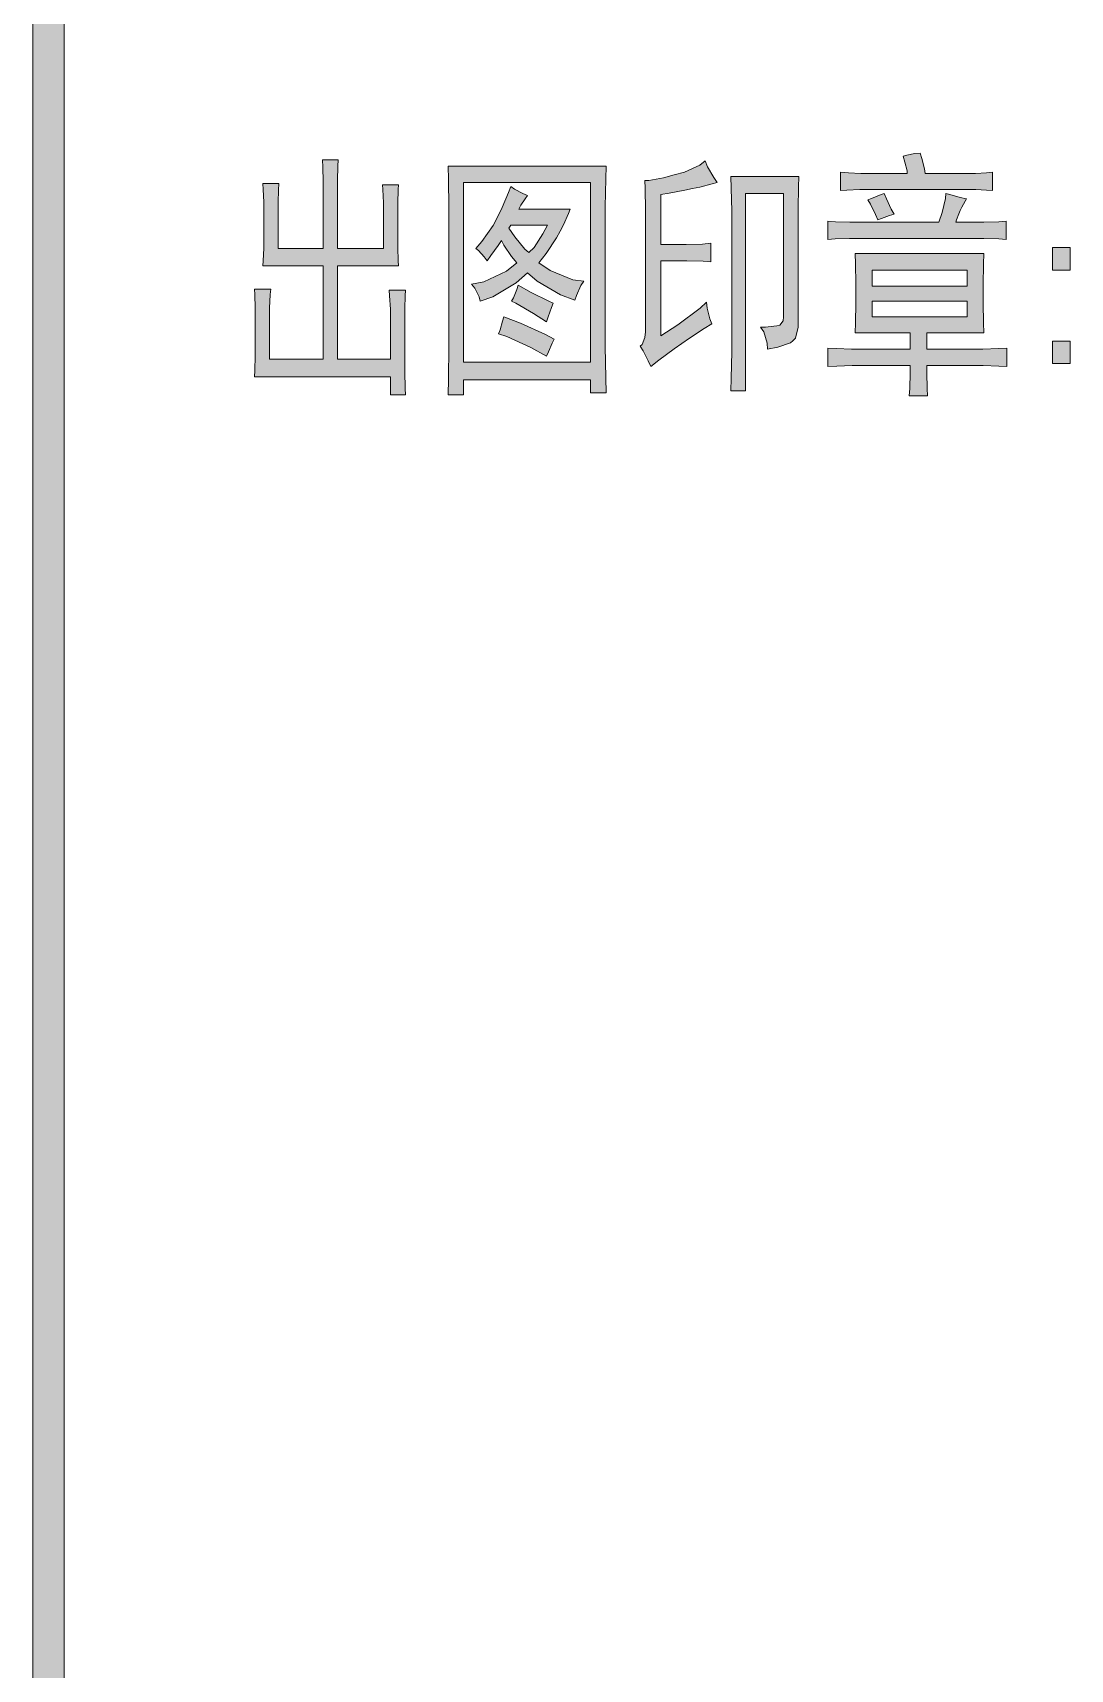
# Model space of a CAD drawing. Header units: millimetres. Extents: x 568 to 3948041, y -25191 to 63890.
# Drawn here: x 3939001 to 3941300, y 34500 to 38125 of the extents above; entities that cross this region are included whole.
import ezdxf

# ---------------------------------------------------------------- set-up
doc = ezdxf.new("R2010")
doc.units = ezdxf.units.MM

msp = doc.modelspace()

# ---------------------------------------------------------------- hatches: boundary and pattern name
h = msp.add_hatch(color=0)
h.dxf.hatch_style = 2
h.paths.add_polyline_path([(3939071.1, -23691.5), (3939001.2, -23691.5), (3939001.2, 62389.8), (3939071.1, 62389.8)])
h = msp.add_hatch(color=0)
h.dxf.hatch_style = 2
h.paths.add_polyline_path([(3940967.5, 37858.2), (3940971.3, 37846.1), (3940977.3, 37823.3), (3940978.9, 37813.4), (3941078.4, 37813.4), (3941090.6, 37813.4), (3941114.9, 37814.9), (3941127.8, 37815.7), (3941127.8, 37775.4), (3941114.9, 37776.2), (3941091.3, 37777.7), (3941080.7, 37777.7), (3940848.9, 37777.7), (3940833.8, 37777.7), (3940804.9, 37776.2), (3940791.2, 37775.4), (3940791.2, 37815.7), (3940808.7, 37814.9), (3940836, 37813.4), (3940847.4, 37813.4), (3940938.6, 37813.4), (3940938.6, 37818.7), (3940934, 37838.5), (3940930.2, 37851.4), (3940937.8, 37853.7), (3940956.1, 37857.5)])
h = msp.add_hatch(color=0)
h.dxf.hatch_style = 2
h.paths.add_polyline_path([(3939546.7, 37790.6), (3939546, 37776.2), (3939545.2, 37749.6), (3939545.2, 37736.7), (3939545.2, 37647), (3939644.7, 37647), (3939644.7, 37780), (3939644.7, 37795.2), (3939644, 37827.1), (3939643.2, 37843), (3939678.2, 37843), (3939677.4, 37829.4), (3939676.7, 37797.4), (3939676.7, 37780), (3939676.7, 37647), (3939778.5, 37647), (3939778.5, 37729.8), (3939778.5, 37748.1), (3939776.9, 37777.7), (3939776.2, 37788.3), (3939811.9, 37788.3), (3939811.1, 37777.7), (3939810.4, 37747.3), (3939810.4, 37727.6), (3939810.4, 37666.8), (3939810.4, 37649.3), (3939811.1, 37619.7), (3939811.9, 37608.3), (3939676.7, 37608.3), (3939676.7, 37401.6), (3939793.7, 37401.6), (3939793.7, 37495.8), (3939793.7, 37512.5), (3939792.1, 37542.2), (3939791.4, 37554.3), (3939827.1, 37554.3), (3939826.3, 37542.2), (3939825.6, 37514.1), (3939825.6, 37498.1), (3939825.6, 37397.1), (3939825.6, 37374.3), (3939826.3, 37337), (3939827.1, 37322.6), (3939793.7, 37322.6), (3939793.7, 37362.9), (3939492.8, 37362.9), (3939493.6, 37376.5), (3939494.3, 37409.2), (3939494.3, 37428.2), (3939494.3, 37495.8), (3939494.3, 37514.8), (3939493.6, 37545.2), (3939492.8, 37556.6), (3939528.5, 37556.6), (3939527, 37545.2), (3939526.2, 37514.8), (3939526.2, 37495.8), (3939526.2, 37401.6), (3939644.7, 37401.6), (3939644.7, 37608.3), (3939511, 37608.3), (3939511.8, 37619.7), (3939513.3, 37647.8), (3939513.3, 37664.5), (3939513.3, 37734.4), (3939513.3, 37749.6), (3939511.8, 37777.7), (3939511, 37790.6)])
h = msp.add_hatch(color=0)
h.paths.add_polyline_path([(3940271.5, 37829.4), (3940270.8, 37801.2), (3940269.3, 37738.9), (3940269.3, 37705.5), (3940269.3, 37464.7), (3940269.3, 37429.7), (3940270.8, 37360.6), (3940271.5, 37327.2), (3940237.3, 37327.2), (3940237.3, 37356), (3939955.5, 37356), (3939955.5, 37322.6), (3939922.1, 37322.6), (3939922.8, 37357.6), (3939923.6, 37429.7), (3939923.6, 37467), (3939923.6, 37705.5), (3939923.6, 37738.2), (3939922.8, 37799.7), (3939922.1, 37829.4)])
h.paths.add_polyline_path([(3940237.3, 37394.8), (3940237.3, 37792.9), (3939955.5, 37792.9), (3939955.5, 37394.8)])
h = msp.add_hatch(color=0)
h.dxf.hatch_style = 2
h.paths.add_polyline_path([(3940506.3, 37479.9), (3940488.8, 37470), (3940456.2, 37448), (3940439.4, 37436.6), (3940422.7, 37424.4), (3940388.5, 37399.3), (3940371.1, 37385.7), (3940365, 37397.8), (3940353.6, 37420.6), (3940347.5, 37430.5), (3940351.3, 37434.3), (3940357.4, 37449.5), (3940358.9, 37462.4), (3940358.9, 37698.7), (3940358.9, 37731.4), (3940358.2, 37780.7), (3940357.4, 37797.4), (3940366.5, 37797.4), (3940399.2, 37803.5), (3940422.7, 37810.4), (3940445.5, 37816.4), (3940479.7, 37831.6), (3940491.1, 37840.8), (3940496.4, 37827.8), (3940510.1, 37804.3), (3940517.7, 37792.9), (3940507.1, 37789.9), (3940479.7, 37783), (3940463, 37780), (3940446.3, 37776.2), (3940411.3, 37769.3), (3940393.1, 37766.3), (3940393.1, 37656.1), (3940433.4, 37656.1), (3940449.3, 37656.1), (3940485, 37656.9), (3940504, 37658.4), (3940504, 37617.4), (3940486.5, 37618.9), (3940450.8, 37619.7), (3940433.4, 37619.7), (3940393.1, 37619.7), (3940393.1, 37453.3), (3940430.3, 37477.6), (3940480.5, 37514.8), (3940494.1, 37527.7), (3940495.7, 37514.8), (3940501.7, 37491.3)])
h = msp.add_hatch(color=0)
h.paths.add_polyline_path([(3940097.6, 37764), (3940092.2, 37757.2), (3940083.1, 37742.7), (3940078.6, 37734.4), (3940191.8, 37734.4), (3940188.7, 37724.5), (3940177.3, 37699.4), (3940169.7, 37685), (3940162.1, 37670.6), (3940138.6, 37635.6), (3940122.6, 37615.1), (3940147.7, 37598.4), (3940197.8, 37577.9), (3940222.2, 37574.8), (3940216.1, 37565), (3940206.2, 37542.9), (3940202.4, 37532.3), (3940170.5, 37544.5), (3940118.8, 37574.8), (3940097.6, 37593.1), (3940072.5, 37571), (3940020.8, 37539.9), (3939992.7, 37530), (3939990.4, 37539.9), (3939980.6, 37558.9), (3939973.7, 37568), (3940001.1, 37573.3), (3940051.2, 37596.9), (3940074, 37615.1), (3940061.8, 37629.5), (3940045.1, 37654.6), (3940039.8, 37664.5), (3940032.2, 37653.9), (3940016.3, 37631.1), (3940007.9, 37619.7), (3940001.8, 37628.8), (3939988.9, 37642.5), (3939982.8, 37647), (3939996.5, 37662.2), (3940021.6, 37697.9), (3940031.5, 37717.7), (3940041.3, 37737.4), (3940055.8, 37770.9), (3940060.3, 37784.5), (3940068.7, 37778.5), (3940086.9, 37768.6)])
h.paths.add_polyline_path([(3940056.5, 37691.8), (3940069.4, 37672.8), (3940091.5, 37645.5), (3940100.6, 37637.9), (3940112, 37649.3), (3940131.7, 37679.7), (3940141.6, 37698.7), (3940060.3, 37698.7)])
h = msp.add_hatch(color=0)
h.dxf.hatch_style = 2
h.paths.add_polyline_path([(3940698.5, 37806.6), (3940697.8, 37783), (3940697, 37735.9), (3940697, 37712.4), (3940697, 37493.5), (3940697, 37473), (3940691.7, 37448), (3940685.6, 37442.6), (3940680.3, 37438.1), (3940652.2, 37428.2), (3940629.4, 37423.7), (3940628.6, 37437.3), (3940621, 37462.4), (3940614.2, 37473), (3940624.8, 37473), (3940643.1, 37474.6), (3940649.9, 37475.3), (3940656.7, 37476.8), (3940664.3, 37486.7), (3940665.1, 37495.8), (3940665.1, 37768.6), (3940580.8, 37768.6), (3940580.8, 37331.7), (3940548.1, 37331.7), (3940548.8, 37359.8), (3940550.4, 37418.3), (3940550.4, 37448.7), (3940550.4, 37705.5), (3940550.4, 37729.8), (3940548.8, 37780.7), (3940548.1, 37806.6)])
h = msp.add_hatch(color=0)
h.dxf.hatch_style = 2
h.paths.add_polyline_path([(3941092.1, 37705.5), (3941108.8, 37705.5), (3941142.2, 37706.3), (3941158.2, 37707.8), (3941158.2, 37666.8), (3941142.2, 37668.3), (3941108.8, 37669.1), (3941092.1, 37669.1), (3940826.9, 37669.1), (3940811, 37669.1), (3940779.1, 37668.3), (3940763.1, 37666.8), (3940763.1, 37707.8), (3940779.8, 37706.3), (3940811.7, 37705.5), (3940826.9, 37705.5), (3941009.3, 37705.5), (3941016.1, 37726.8), (3941023.7, 37757.9), (3941024.5, 37768.6), (3941033.6, 37766.3), (3941056.4, 37760.2), (3941070, 37757.2), (3941067, 37751.9), (3941060.2, 37738.2), (3941056.4, 37731.4), (3941053.3, 37723.8), (3941048, 37710.8), (3941046.5, 37705.5)])
h = msp.add_hatch(color=0)
h.dxf.hatch_style = 2
h.paths.add_polyline_path([(3940852, 37754.9), (3940859.6, 37757.9), (3940877.8, 37764.8), (3940887.7, 37768.6), (3940893, 37757.2), (3940903.7, 37734.4), (3940909.7, 37723), (3940899.9, 37720), (3940881.6, 37713.1), (3940874, 37710.1), (3940868.7, 37722.2), (3940857.3, 37745)])
h = msp.add_hatch(color=0)
h.paths.add_polyline_path([(3941108.8, 37635.6), (3941108, 37612.1), (3941107.3, 37566.5), (3941107.3, 37545.2), (3941107.3, 37525.5), (3941108, 37482.2), (3941108.8, 37460.1), (3940982.7, 37460.1), (3940982.7, 37423.7), (3941090.6, 37423.7), (3941106.5, 37423.7), (3941141.5, 37425.2), (3941159.7, 37425.9), (3941159.7, 37385.7), (3941142.2, 37386.4), (3941107.3, 37387.9), (3941090.6, 37387.9), (3940982.7, 37387.9), (3940982.7, 37371.2), (3940983.4, 37337), (3940984.2, 37320.3), (3940943.2, 37320.3), (3940944.7, 37337), (3940945.4, 37371.2), (3940945.4, 37387.9), (3940830.7, 37387.9), (3940817, 37387.9), (3940782.9, 37386.4), (3940763.1, 37385.7), (3940763.1, 37425.9), (3940782.1, 37425.2), (3940815.5, 37423.7), (3940828.4, 37423.7), (3940945.4, 37423.7), (3940945.4, 37460.1), (3940823.9, 37460.1), (3940824.6, 37482.2), (3940825.4, 37526.2), (3940825.4, 37547.5), (3940825.4, 37568.8), (3940824.6, 37612.8), (3940823.9, 37635.6)])
h.paths.add_polyline_path([(3941071.6, 37563.4), (3941071.6, 37599.2), (3940861.1, 37599.2), (3940861.1, 37563.4)])
h.paths.add_polyline_path([(3941071.6, 37495.8), (3941071.6, 37530), (3940861.1, 37530), (3940861.1, 37495.8)])
h = msp.add_hatch(color=0)
h.dxf.hatch_style = 2
h.paths.add_polyline_path([(3941300.2, 37599.2), (3941260.7, 37599.2), (3941260.7, 37649.3), (3941300.2, 37649.3)])
h = msp.add_hatch(color=0)
h.dxf.hatch_style = 2
h.paths.add_polyline_path([(3940077, 37565.7), (3940105.9, 37549.8), (3940144.7, 37530), (3940154.5, 37525.5), (3940150.7, 37516.3), (3940143.1, 37495.8), (3940139.3, 37484.4), (3940111.2, 37502.7), (3940071.7, 37525.5), (3940061.8, 37530), (3940066.4, 37537.6), (3940074, 37555.8)])
h = msp.add_hatch(color=0)
h.dxf.hatch_style = 2
h.paths.add_polyline_path([(3940045.1, 37495.8), (3940082.4, 37481.4), (3940137.8, 37456.3), (3940156.8, 37446.4), (3940152.3, 37437.3), (3940143.9, 37418.3), (3940139.3, 37408.5), (3940105.2, 37427.5), (3940052, 37451.8), (3940033, 37457.8), (3940036.8, 37467), (3940042.1, 37486)])
h = msp.add_hatch(color=0)
h.dxf.hatch_style = 2
h.paths.add_polyline_path([(3941300.2, 37392.5), (3941260.7, 37392.5), (3941260.7, 37441.9), (3941300.2, 37441.9)])

# ---------------------------------------------------------------- linework, layer by layer
at = {"color": 0, "lineweight": 0}
for points in [[(3939071.1, -23691.5), (3939001.2, -23691.5), (3939001.2, 62389.8), (3939071.1, 62389.8)], [(3940967.5, 37858.2), (3940971.3, 37846.1), (3940977.3, 37823.3), (3940978.9, 37813.4), (3941078.4, 37813.4), (3941090.6, 37813.4), (3941114.9, 37814.9), (3941127.8, 37815.7), (3941127.8, 37775.4), (3941114.9, 37776.2), (3941091.3, 37777.7), (3941080.7, 37777.7), (3940848.9, 37777.7), (3940833.8, 37777.7), (3940804.9, 37776.2), (3940791.2, 37775.4), (3940791.2, 37815.7), (3940808.7, 37814.9), (3940836, 37813.4), (3940847.4, 37813.4), (3940938.6, 37813.4), (3940938.6, 37818.7), (3940934, 37838.5), (3940930.2, 37851.4), (3940937.8, 37853.7), (3940956.1, 37857.5)], [(3939546.7, 37790.6), (3939546, 37776.2), (3939545.2, 37749.6), (3939545.2, 37736.7), (3939545.2, 37647), (3939644.7, 37647), (3939644.7, 37780), (3939644.7, 37795.2), (3939644, 37827.1), (3939643.2, 37843), (3939678.2, 37843), (3939677.4, 37829.4), (3939676.7, 37797.4), (3939676.7, 37780), (3939676.7, 37647), (3939778.5, 37647), (3939778.5, 37729.8), (3939778.5, 37748.1), (3939776.9, 37777.7), (3939776.2, 37788.3), (3939811.9, 37788.3), (3939811.1, 37777.7), (3939810.4, 37747.3), (3939810.4, 37727.6), (3939810.4, 37666.8), (3939810.4, 37649.3), (3939811.1, 37619.7), (3939811.9, 37608.3), (3939676.7, 37608.3), (3939676.7, 37401.6), (3939793.7, 37401.6), (3939793.7, 37495.8), (3939793.7, 37512.5), (3939792.1, 37542.2), (3939791.4, 37554.3), (3939827.1, 37554.3), (3939826.3, 37542.2), (3939825.6, 37514.1), (3939825.6, 37498.1), (3939825.6, 37397.1), (3939825.6, 37374.3), (3939826.3, 37337), (3939827.1, 37322.6), (3939793.7, 37322.6), (3939793.7, 37362.9), (3939492.8, 37362.9), (3939493.6, 37376.5), (3939494.3, 37409.2), (3939494.3, 37428.2), (3939494.3, 37495.8), (3939494.3, 37514.8), (3939493.6, 37545.2), (3939492.8, 37556.6), (3939528.5, 37556.6), (3939527, 37545.2), (3939526.2, 37514.8), (3939526.2, 37495.8), (3939526.2, 37401.6), (3939644.7, 37401.6), (3939644.7, 37608.3), (3939511, 37608.3), (3939511.8, 37619.7), (3939513.3, 37647.8), (3939513.3, 37664.5), (3939513.3, 37734.4), (3939513.3, 37749.6), (3939511.8, 37777.7), (3939511, 37790.6)], [(3940271.5, 37829.4), (3940270.8, 37801.2), (3940269.3, 37738.9), (3940269.3, 37705.5), (3940269.3, 37464.7), (3940269.3, 37429.7), (3940270.8, 37360.6), (3940271.5, 37327.2), (3940237.3, 37327.2), (3940237.3, 37356), (3939955.5, 37356), (3939955.5, 37322.6), (3939922.1, 37322.6), (3939922.8, 37357.6), (3939923.6, 37429.7), (3939923.6, 37467), (3939923.6, 37705.5), (3939923.6, 37738.2), (3939922.8, 37799.7), (3939922.1, 37829.4)], [(3940506.3, 37479.9), (3940488.8, 37470), (3940456.2, 37448), (3940439.4, 37436.6), (3940422.7, 37424.4), (3940388.5, 37399.3), (3940371.1, 37385.7), (3940365, 37397.8), (3940353.6, 37420.6), (3940347.5, 37430.5), (3940351.3, 37434.3), (3940357.4, 37449.5), (3940358.9, 37462.4), (3940358.9, 37698.7), (3940358.9, 37731.4), (3940358.2, 37780.7), (3940357.4, 37797.4), (3940366.5, 37797.4), (3940399.2, 37803.5), (3940422.7, 37810.4), (3940445.5, 37816.4), (3940479.7, 37831.6), (3940491.1, 37840.8), (3940496.4, 37827.8), (3940510.1, 37804.3), (3940517.7, 37792.9), (3940507.1, 37789.9), (3940479.7, 37783), (3940463, 37780), (3940446.3, 37776.2), (3940411.3, 37769.3), (3940393.1, 37766.3), (3940393.1, 37656.1), (3940433.4, 37656.1), (3940449.3, 37656.1), (3940485, 37656.9), (3940504, 37658.4), (3940504, 37617.4), (3940486.5, 37618.9), (3940450.8, 37619.7), (3940433.4, 37619.7), (3940393.1, 37619.7), (3940393.1, 37453.3), (3940430.3, 37477.6), (3940480.5, 37514.8), (3940494.1, 37527.7), (3940495.7, 37514.8), (3940501.7, 37491.3)], [(3940237.3, 37394.8), (3940237.3, 37792.9), (3939955.5, 37792.9), (3939955.5, 37394.8)], [(3940097.6, 37764), (3940092.2, 37757.2), (3940083.1, 37742.7), (3940078.6, 37734.4), (3940191.8, 37734.4), (3940188.7, 37724.5), (3940177.3, 37699.4), (3940169.7, 37685), (3940162.1, 37670.6), (3940138.6, 37635.6), (3940122.6, 37615.1), (3940147.7, 37598.4), (3940197.8, 37577.9), (3940222.2, 37574.8), (3940216.1, 37565), (3940206.2, 37542.9), (3940202.4, 37532.3), (3940170.5, 37544.5), (3940118.8, 37574.8), (3940097.6, 37593.1), (3940072.5, 37571), (3940020.8, 37539.9), (3939992.7, 37530), (3939990.4, 37539.9), (3939980.6, 37558.9), (3939973.7, 37568), (3940001.1, 37573.3), (3940051.2, 37596.9), (3940074, 37615.1), (3940061.8, 37629.5), (3940045.1, 37654.6), (3940039.8, 37664.5), (3940032.2, 37653.9), (3940016.3, 37631.1), (3940007.9, 37619.7), (3940001.8, 37628.8), (3939988.9, 37642.5), (3939982.8, 37647), (3939996.5, 37662.2), (3940021.6, 37697.9), (3940031.5, 37717.7), (3940041.3, 37737.4), (3940055.8, 37770.9), (3940060.3, 37784.5), (3940068.7, 37778.5), (3940086.9, 37768.6)], [(3940698.5, 37806.6), (3940697.8, 37783), (3940697, 37735.9), (3940697, 37712.4), (3940697, 37493.5), (3940697, 37473), (3940691.7, 37448), (3940685.6, 37442.6), (3940680.3, 37438.1), (3940652.2, 37428.2), (3940629.4, 37423.7), (3940628.6, 37437.3), (3940621, 37462.4), (3940614.2, 37473), (3940624.8, 37473), (3940643.1, 37474.6), (3940649.9, 37475.3), (3940656.7, 37476.8), (3940664.3, 37486.7), (3940665.1, 37495.8), (3940665.1, 37768.6), (3940580.8, 37768.6), (3940580.8, 37331.7), (3940548.1, 37331.7), (3940548.8, 37359.8), (3940550.4, 37418.3), (3940550.4, 37448.7), (3940550.4, 37705.5), (3940550.4, 37729.8), (3940548.8, 37780.7), (3940548.1, 37806.6)], [(3941092.1, 37705.5), (3941108.8, 37705.5), (3941142.2, 37706.3), (3941158.2, 37707.8), (3941158.2, 37666.8), (3941142.2, 37668.3), (3941108.8, 37669.1), (3941092.1, 37669.1), (3940826.9, 37669.1), (3940811, 37669.1), (3940779.1, 37668.3), (3940763.1, 37666.8), (3940763.1, 37707.8), (3940779.8, 37706.3), (3940811.7, 37705.5), (3940826.9, 37705.5), (3941009.3, 37705.5), (3941016.1, 37726.8), (3941023.7, 37757.9), (3941024.5, 37768.6), (3941033.6, 37766.3), (3941056.4, 37760.2), (3941070, 37757.2), (3941067, 37751.9), (3941060.2, 37738.2), (3941056.4, 37731.4), (3941053.3, 37723.8), (3941048, 37710.8), (3941046.5, 37705.5)], [(3940852, 37754.9), (3940859.6, 37757.9), (3940877.8, 37764.8), (3940887.7, 37768.6), (3940893, 37757.2), (3940903.7, 37734.4), (3940909.7, 37723), (3940899.9, 37720), (3940881.6, 37713.1), (3940874, 37710.1), (3940868.7, 37722.2), (3940857.3, 37745)], [(3940056.5, 37691.8), (3940069.4, 37672.8), (3940091.5, 37645.5), (3940100.6, 37637.9), (3940112, 37649.3), (3940131.7, 37679.7), (3940141.6, 37698.7), (3940060.3, 37698.7)], [(3941108.8, 37635.6), (3941108, 37612.1), (3941107.3, 37566.5), (3941107.3, 37545.2), (3941107.3, 37525.5), (3941108, 37482.2), (3941108.8, 37460.1), (3940982.7, 37460.1), (3940982.7, 37423.7), (3941090.6, 37423.7), (3941106.5, 37423.7), (3941141.5, 37425.2), (3941159.7, 37425.9), (3941159.7, 37385.7), (3941142.2, 37386.4), (3941107.3, 37387.9), (3941090.6, 37387.9), (3940982.7, 37387.9), (3940982.7, 37371.2), (3940983.4, 37337), (3940984.2, 37320.3), (3940943.2, 37320.3), (3940944.7, 37337), (3940945.4, 37371.2), (3940945.4, 37387.9), (3940830.7, 37387.9), (3940817, 37387.9), (3940782.9, 37386.4), (3940763.1, 37385.7), (3940763.1, 37425.9), (3940782.1, 37425.2), (3940815.5, 37423.7), (3940828.4, 37423.7), (3940945.4, 37423.7), (3940945.4, 37460.1), (3940823.9, 37460.1), (3940824.6, 37482.2), (3940825.4, 37526.2), (3940825.4, 37547.5), (3940825.4, 37568.8), (3940824.6, 37612.8), (3940823.9, 37635.6)], [(3941300.2, 37599.2), (3941260.7, 37599.2), (3941260.7, 37649.3), (3941300.2, 37649.3)], [(3941071.6, 37563.4), (3941071.6, 37599.2), (3940861.1, 37599.2), (3940861.1, 37563.4)], [(3940077, 37565.7), (3940105.9, 37549.8), (3940144.7, 37530), (3940154.5, 37525.5), (3940150.7, 37516.3), (3940143.1, 37495.8), (3940139.3, 37484.4), (3940111.2, 37502.7), (3940071.7, 37525.5), (3940061.8, 37530), (3940066.4, 37537.6), (3940074, 37555.8)], [(3941071.6, 37495.8), (3941071.6, 37530), (3940861.1, 37530), (3940861.1, 37495.8)], [(3940045.1, 37495.8), (3940082.4, 37481.4), (3940137.8, 37456.3), (3940156.8, 37446.4), (3940152.3, 37437.3), (3940143.9, 37418.3), (3940139.3, 37408.5), (3940105.2, 37427.5), (3940052, 37451.8), (3940033, 37457.8), (3940036.8, 37467), (3940042.1, 37486)], [(3941300.2, 37392.5), (3941260.7, 37392.5), (3941260.7, 37441.9), (3941300.2, 37441.9)]]:
    msp.add_lwpolyline(points, close=True, dxfattribs=at)

doc.saveas('drawing.dxf')
